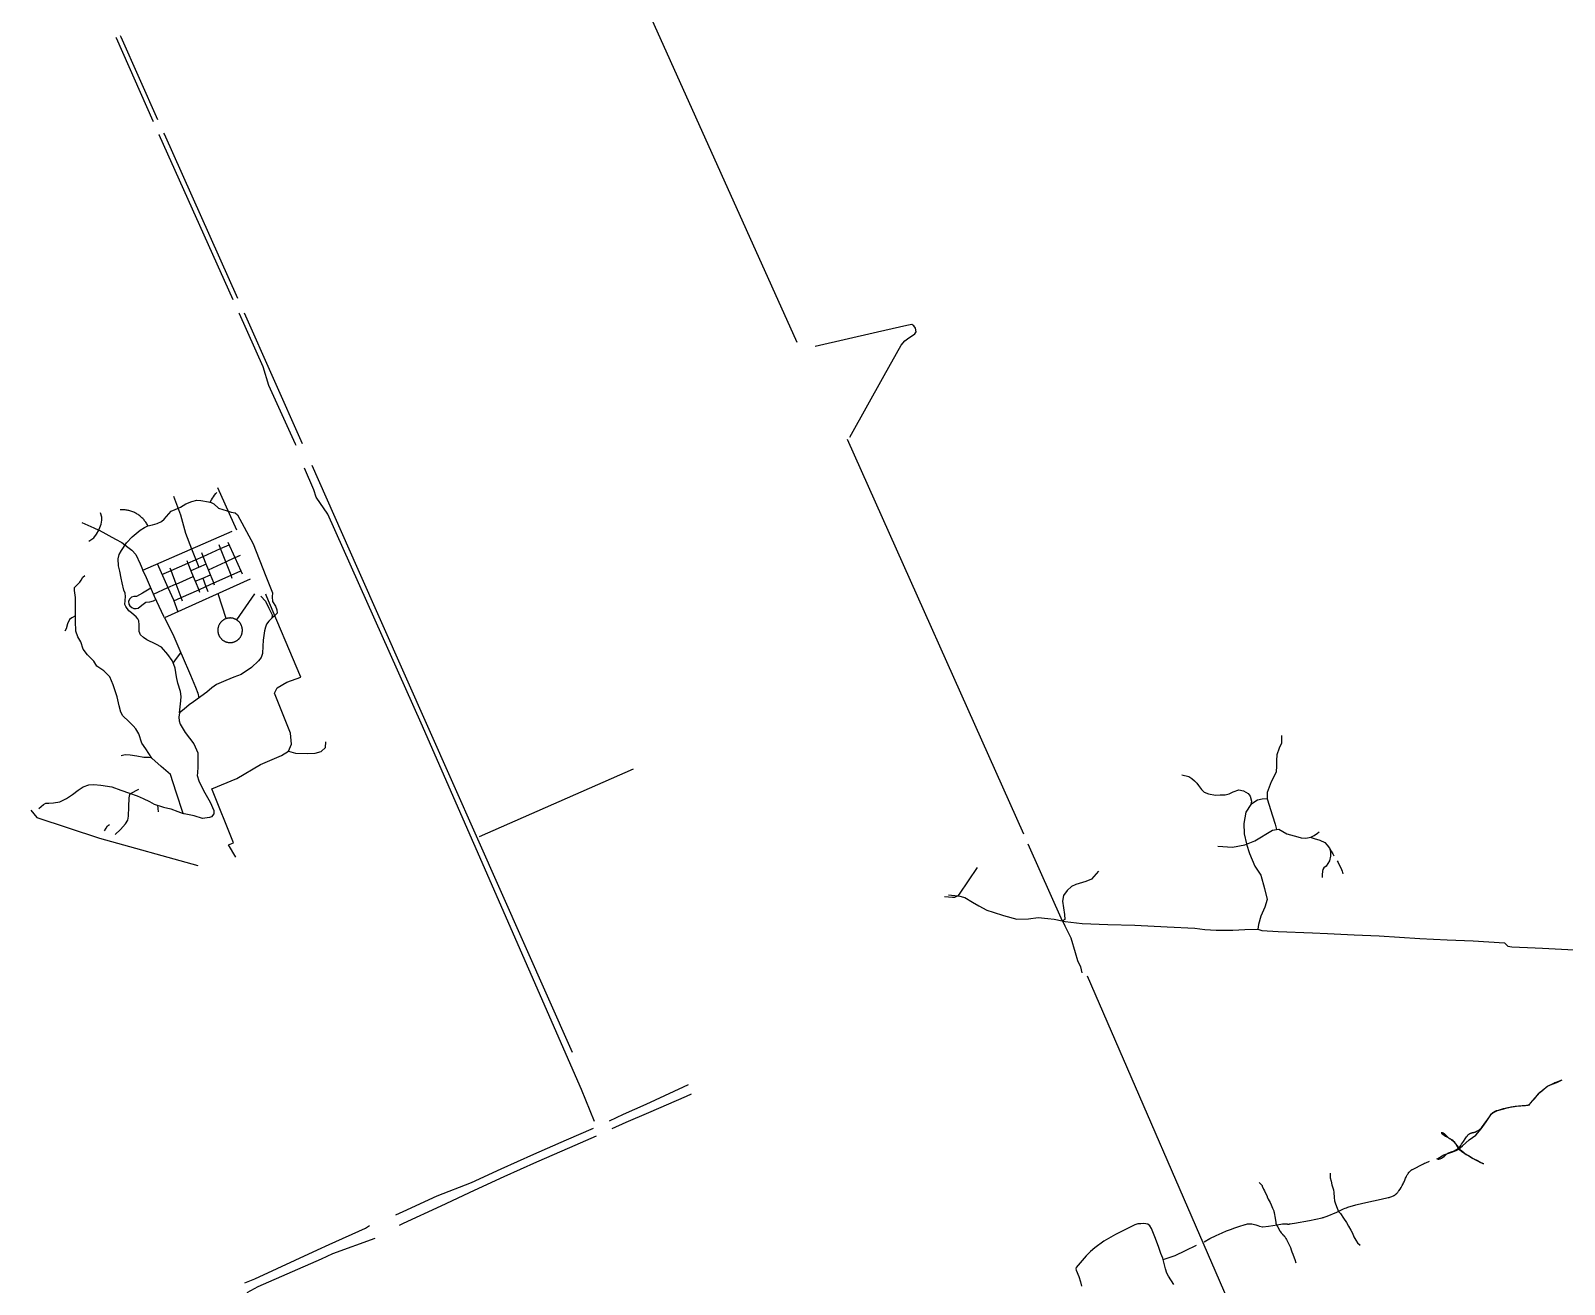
# Model space of a CAD drawing. Header units: inches. Extents: x 327545 to 344127, y 4677187 to 4689491.
# Drawn here: x 332979 to 335437, y 4683436 to 4685446 of the extents above; entities that cross this region are included whole.
import ezdxf

# ---------------------------------------------------------------- set-up
doc = ezdxf.new("R2010")
doc.units = ezdxf.units.IN
doc.header["$MEASUREMENT"] = 0
doc.layers.add('Trails', color=7, linetype='Continuous')

msp = doc.modelspace()

# ---------------------------------------------------------------- linework, layer by layer
at = {"layer": 'Trails'}
for p, q in [((333414.4214, 4684784.0494), (333321.4445, 4684993.2255)), ((334336.1319, 4684962.7949), (334236.4632, 4684939.8042)), ((334292.092, 4684794.3607), (334347.0076, 4684893.2363)), ((334287.6437, 4684791.5913), (334570.141, 4684158.4575)), ((333278.1332, 4684713.723), (333308.4468, 4684645.87)), ((333087.918, 4684645.7044), (333088.6562, 4684645.3638)), ((333283.1384, 4684615.8425), (333280.6483, 4684622.1792)), ((333295.0251, 4684626.3852), (333306.1555, 4684601.4433)), ((333230.7332, 4684592.5956), (333255.0833, 4684603.3973)), ((333236.4671, 4684615.3303), (333248.1851, 4684586.0167)), ((333255.0833, 4684603.3973), (333252.8651, 4684608.9485)), ((333255.0833, 4684603.3973), (333283.1384, 4684615.8425)), ((333259.9601, 4684591.1927), (333255.0833, 4684603.3973)), ((333283.1384, 4684615.8425), (333296.8145, 4684621.9092)), ((333291.4333, 4684594.7339), (333283.1384, 4684615.8425)), ((333291.4333, 4684594.7339), (333306.1555, 4684601.4433)), ((333306.1555, 4684601.4433), (333306.6058, 4684601.6485)), ((333306.1555, 4684601.4433), (333315.5584, 4684580.3724)), ((333306.6058, 4684601.6485), (333315.096, 4684605.5178)), ((333181.4917, 4684592.0192), (333198.7791, 4684553.3695)), ((333189.1606, 4684574.1541), (333203.6622, 4684580.587)), ((333203.6622, 4684580.587), (333202.1252, 4684584.6772)), ((333203.6622, 4684580.587), (333230.7332, 4684592.5956)), ((333211.7317, 4684559.1135), (333203.6622, 4684580.587)), ((333229.0041, 4684596.8611), (333230.7332, 4684592.5956)), ((333230.7332, 4684592.5956), (333235.6362, 4684580.5004)), ((333259.9601, 4684591.1927), (333235.6362, 4684580.5004)), ((333235.6362, 4684580.5004), (333239.3423, 4684571.3576)), ((333254.5415, 4684568.6987), (333266.8044, 4684574.0643)), ((333263.6116, 4684582.0546), (333259.9601, 4684591.1927)), ((333263.6116, 4684582.0546), (333291.4333, 4684594.7339)), ((333266.8044, 4684574.0643), (333263.6116, 4684582.0546)), ((333272.1002, 4684560.8111), (333266.8044, 4684574.0643)), ((333272.1002, 4684560.8111), (333299.8545, 4684573.3038)), ((333299.8545, 4684573.3038), (333291.4333, 4684594.7339)), ((333299.8545, 4684573.3038), (333315.5584, 4684580.3724)), ((333301.8944, 4684568.1128), (333299.8545, 4684573.3038)), ((333315.5584, 4684580.3724), (333317.8385, 4684575.263)), ((333175.5414, 4684543.0646), (333198.7791, 4684553.3695)), ((333198.7791, 4684553.3695), (333210.7441, 4684558.6755)), ((333210.7441, 4684558.6755), (333211.7317, 4684559.1135)), ((333211.7317, 4684559.1135), (333239.3423, 4684571.3576)), ((333219.92, 4684537.3237), (333211.7317, 4684559.1135)), ((333219.92, 4684537.3237), (333248.0126, 4684549.9687)), ((333239.3423, 4684571.3576), (333242.5475, 4684563.4507)), ((333242.5475, 4684563.4507), (333254.5415, 4684568.6987)), ((333242.5475, 4684563.4507), (333248.0126, 4684549.9687)), ((333248.0126, 4684549.9687), (333259.6663, 4684555.2143)), ((333248.0126, 4684549.9687), (333249.5964, 4684546.0616)), ((333254.5415, 4684568.6987), (333259.6663, 4684555.2143)), ((333259.6663, 4684555.2143), (333272.1002, 4684560.8111)), ((333259.6663, 4684555.2143), (333262.8344, 4684546.8783)), ((333273.6209, 4684557.0055), (333272.1002, 4684560.8111)), ((333208.0284, 4684531.9711), (333219.92, 4684537.3237)), ((333221.9766, 4684531.8508), (333219.92, 4684537.3237)), ((333292.2714, 4684503.6556), (333279.4531, 4684543.5981)), ((333337.588, 4684543.1286), (333308.5831, 4684501.7885)), ((333219.3275, 4684448.6146), (333219.5305, 4684448.8721)), ((333698.2148, 4684154.4275), (333945.2532, 4684262.8667)), ((333138.6984, 4684223.0475), (333152.1174, 4684230.3676)), ((333181.7701, 4684204.5326), (333182.8753, 4684193.9873)), ((334577.0752, 4684142.483), (334632.5974, 4684019.1139)), ((334450.2772, 4684060.8881), (334464.8862, 4684059.2194)), ((334632.5974, 4684019.1139), (334632.698, 4684018.8904)), ((334632.5974, 4684019.1139), (334632.9537, 4684019.0474)), ((334632.9537, 4684019.0474), (334632.698, 4684018.8904)), ((334632.698, 4684018.8904), (334636.6033, 4684010.9918)), ((334672.1604, 4683930.6376), (335021.4628, 4683127.5643))]:
    msp.add_line(p, q, dxfattribs=at)
for points in [[(333493.2864, 4686530.4211), (333506.3039, 4686505.0211), (333755.2711, 4685951.4464), (334207.0322, 4684946.9628)], [(333175.5114, 4685300.003), (333174.9056, 4685301.3961), (333116.0317, 4685434.0875), (333115.5329, 4685435.2184)], [(333182.5733, 4685303.4195), (333123.7046, 4685435.675), (333122.696, 4685437.9071)], [(333303.2701, 4685014.9541), (333184.5254, 4685279.2769), (333184.3436, 4685279.6949)], [(333310.92, 4685016.7447), (333192.9789, 4685280.3087), (333192.2419, 4685281.9455)], [(333404.2596, 4684781.3733), (333403.4382, 4684783.0875), (333360.5214, 4684877.5656), (333351.2101, 4684907.3681), (333313.5069, 4684992.1672), (333312.9223, 4684993.4687)], [(334391.4965, 4684975.1622), (334383.2944, 4684973.6739), (334336.1319, 4684962.7949)], [(334398.1111, 4684963.6859), (334397.3173, 4684969.4736), (334394.7376, 4684973.2109), (334391.4965, 4684975.1622)], [(334347.0076, 4684893.2363), (334374.2324, 4684942.2546), (334380.0471, 4684948.8589), (334384.4189, 4684952.2095), (334395.9944, 4684960.0809), (334398.1111, 4684963.6859)], [(333847.2956, 4683807.9112), (333501.7015, 4684587.3334), (333430.1349, 4684749.004), (333429.9652, 4684749.3824)], [(333882.4489, 4683697.4137), (333861.5743, 4683748.6378), (333604.9492, 4684335.9082), (333455.1418, 4684671.3476), (333436.5151, 4684698.5468), (333432.5463, 4684710.0297), (333417.6068, 4684745.0062)], [(333207.7567, 4684700.0096), (333218.8207, 4684670.0845), (333226.6306, 4684640.8099), (333236.4671, 4684615.3303)], [(333266.2403, 4684690.301), (333268.484, 4684694.0044), (333270.4353, 4684696.8817), (333271.8575, 4684699.1638), (333273.6103, 4684701.6442), (333275.6939, 4684704.0255), (333277.083, 4684705.7122)], [(333087.918, 4684645.7044), (333088.6739, 4684647.005), (333091.9375, 4684655.3239), (333092.5579, 4684661.5261), (333092.8411, 4684666.5181), (333090.7245, 4684673.3973)], [(333217.2316, 4684352.3793), (333219.5731, 4684371.7072), (333219.8303, 4684378.8091), (333219.0315, 4684386.5198), (333214.7709, 4684400.3219), (333212.203, 4684410.0427), (333210.1275, 4684424.0948), (333208.2257, 4684430.2041), (333205.2856, 4684436.2789), (333198.5387, 4684445.8436), (333188.6168, 4684457.988), (333179.2109, 4684462.6314), (333164.9166, 4684469.4733), (333159.3108, 4684473.1659), (333155.0015, 4684477.6333), (333152.6996, 4684483.0705), (333152.4977, 4684488.1532), (333152.8615, 4684493.8035), (333152.0249, 4684500.0568), (333150.2157, 4684503.5269), (333147.6328, 4684506.559), (333144.5986, 4684509.4172), (333140.3964, 4684512.995), (333136.0605, 4684516.1939), (333131.2649, 4684523.04), (333129.5772, 4684526.2697), (333130.6034, 4684539.1135), (333130.2396, 4684544.2728), (333128.2828, 4684549.0614), (333125.1464, 4684561.2393), (333123.8896, 4684568.3831), (333121.8722, 4684579.6279), (333119.6563, 4684588.4584), (333118.7964, 4684599.3394), (333120.6815, 4684606.2516), (333124.1856, 4684612.9414), (333132.1248, 4684625.2024), (333141.3852, 4684634.8267), (333154.1183, 4684645.41), (333161.3613, 4684649.7095), (333166.5601, 4684652.5355), (333173.9952, 4684654.1082), (333181.7343, 4684656.1257), (333188.6465, 4684659.5653), (333192.6153, 4684663.1371), (333203.6506, 4684676.1767), (333210.5298, 4684678.5051), (333218.679, 4684682.5267), (333227.3573, 4684687.9242), (333236.9882, 4684691.3109), (333244.8199, 4684693.3218), (333251.5932, 4684693.0043), (333263.7702, 4684690.6862), (333268.1533, 4684690.0026), (333272.1249, 4684687.7126), (333280.0624, 4684680.9392), (333293.715, 4684676.2826), (333299.8533, 4684674.4834), (333306.415, 4684673.2134), (333310.225, 4684670.25), (333335.1588, 4684623.3595), (333355.9133, 4684571.4756), (333366.4438, 4684544.9114), (333365.6087, 4684538.5628), (333366.5496, 4684531.0472), (333371.0179, 4684523.3356), (333373.27, 4684517.6592), (333374.0638, 4684512.3676), (333369.2484, 4684507.7109), (333365.1514, 4684504.1704), (333360.4113, 4684499.2971), (333356.7627, 4684494.5837), (333355.0138, 4684490.0367), (333353.585, 4684484.0042), (333351.3096, 4684468.87), (333350.9392, 4684459.6095), (333350.0925, 4684447.4387), (333348.2933, 4684441.3533), (333344.1547, 4684435.9067), (333332.63, 4684425.2666), (333316.3845, 4684414.2069), (333304.5841, 4684409.4974), (333291.4607, 4684404.629), (333276.4247, 4684398.0496), (333268.9182, 4684392.5111), (333260.8748, 4684385.8436), (333239.4964, 4684370.1273), (333232.8818, 4684365.5764), (333224.5197, 4684358.5953), (333217.2316, 4684352.3793)], [(333166.5601, 4684652.5355), (333165.8212, 4684653.9578), (333165.0336, 4684655.3537), (333164.1981, 4684656.7215), (333163.3158, 4684658.0596), (333162.3876, 4684659.3663), (333161.4149, 4684660.6401), (333160.3986, 4684661.8795), (333159.34, 4684663.0829), (333158.2404, 4684664.249), (333157.1011, 4684665.3763), (333155.9234, 4684666.4636), (333154.7089, 4684667.5094), (333153.4588, 4684668.5125), (333152.1748, 4684669.4718), (333150.8584, 4684670.3861), (333149.5111, 4684671.2542), (333148.1346, 4684672.0752), (333146.7304, 4684672.8481), (333145.3004, 4684673.5719), (333143.8461, 4684674.2457), (333142.3695, 4684674.8689), (333140.8721, 4684675.4405), (333139.3558, 4684675.96), (333137.8225, 4684676.4267), (333136.2739, 4684676.84), (333134.712, 4684677.1995), (333133.1385, 4684677.5047), (333131.5555, 4684677.7552), (333129.9647, 4684677.9509), (333128.3681, 4684678.0913), (333126.7675, 4684678.1764), (333125.165, 4684678.206), (333123.5625, 4684678.1802), (333121.9618, 4684678.0989)], [(333060.6708, 4684657.7241), (333080.1955, 4684649.267), (333087.918, 4684645.7044)], [(333072.0052, 4684627.8227), (333079.6781, 4684632.9159), (333084.176, 4684639.266), (333087.918, 4684645.7044)], [(333088.6562, 4684645.3638), (333114.537, 4684631.0639), (333125.0542, 4684625.6399), (333134.5131, 4684618.2315), (333140.9584, 4684613.2968), (333147.2303, 4684606.331), (333154.3893, 4684591.3684), (333158.7149, 4684581.5678)], [(333330.6266, 4684566.8543), (333193.1988, 4684504.7231), (333192.137, 4684506.7975), (333177.1681, 4684539.3248), (333164.1516, 4684569.2499), (333158.7149, 4684581.5678), (333301.7437, 4684643.6755)], [(333223.2907, 4684191.2094), (333211.9208, 4684225.3179), (333202.6597, 4684253.8576), (333187.9961, 4684266.392), (333173.1396, 4684280.0834), (333163.1067, 4684294.9318), (333157.1254, 4684303.8023), (333152.109, 4684318.8435), (333147.2854, 4684326.7498), (333143.2336, 4684331.9563), (333136.2878, 4684338.8985), (333126.4478, 4684347.7689), (333122.9748, 4684353.554), (333120.4666, 4684363.7743), (333117.3669, 4684378.4148), (333111.1928, 4684397.3127), (333105.4045, 4684410.0399), (333096.1433, 4684419.8746), (333084.5669, 4684427.3952), (333080.1292, 4684435.3015), (333069.7104, 4684445.3289), (333062.7644, 4684454.5851), (333058.9056, 4684466.5409), (333054.275, 4684474.6401), (333050.995, 4684483.5105), (333050.6091, 4684499.7088), (333050.4162, 4684516.8712), (333050.6091, 4684526.8987), (333050.8012, 4684537.6528), (333048.6789, 4684548.4517), (333049.0647, 4684553.6583), (333052.7307, 4684557.3221), (333057.5542, 4684561.9502), (333059.8694, 4684565.4213), (333062.3777, 4684570.0493), (333065.6577, 4684572.5562)], [(333171.3737, 4684552.6462), (333158.0406, 4684544.4241), (333148.5319, 4684539.3248), (333144.1764, 4684539.2912), (333140.0712, 4684538.0237), (333137.2554, 4684534.5836), (333135.7026, 4684530.9638), (333136.1059, 4684526.7067), (333137.8193, 4684523.9524), (333140.7297, 4684521.3065), (333144.1693, 4684519.7455), (333147.9529, 4684519.719), (333151.1352, 4684520.4589), (333156.9822, 4684525.2153), (333163.5008, 4684530.2171), (333169.7352, 4684530.3482), (333175.3443, 4684531.9887), (333179.4858, 4684534.2884)], [(333198.7791, 4684553.3695), (333207.52, 4684533.8274), (333214.5831, 4684514.361)], [(333307.3884, 4684120.9357), (333295.7468, 4684141.044), (333303.6843, 4684144.219), (333269.2884, 4684230.4734), (333308.9759, 4684247.4068), (333347.076, 4684269.6318), (333380.9428, 4684283.9193), (333392.0553, 4684291.3277), (333396.8178, 4684302.4402), (333395.2303, 4684319.9027), (333369.8302, 4684383.932), (333374.0636, 4684392.3987), (333389.4094, 4684401.9237), (333411.6345, 4684409.8612), (333355.5427, 4684542.1532), (333356.601, 4684542.6823)], [(333347.5134, 4684539.7152), (333355.3851, 4684531.8435), (333360.5188, 4684520.5493), (333365.6525, 4684509.5974), (333365.1514, 4684504.1704)], [(333050.5156, 4684508.0232), (333044.6045, 4684505.1249), (333040.7456, 4684502.0395), (333037.6585, 4684495.2903), (333035.3433, 4684487.384), (333033.6067, 4684483.7201)], [(333193.1988, 4684504.7231), (333206.4551, 4684478.824), (333219.3275, 4684448.6146)], [(333292.781, 4684503.8145), (333292.1251, 4684503.6072), (333291.4769, 4684503.3771), (333290.8371, 4684503.1245), (333290.2065, 4684502.8498), (333289.5858, 4684502.5532), (333288.9759, 4684502.2351), (333288.3775, 4684501.8959), (333287.7912, 4684501.5361), (333287.2179, 4684501.156), (333286.6582, 4684500.7561), (333286.1128, 4684500.3369), (333285.5824, 4684499.899), (333285.0676, 4684499.4428), (333284.569, 4684498.9689), (333284.0872, 4684498.4779), (333283.6229, 4684497.9704), (333283.1766, 4684497.4469), (333282.7489, 4684496.9083), (333282.3402, 4684496.355), (333281.951, 4684495.7878), (333281.5819, 4684495.2073), (333281.2333, 4684494.6143), (333280.9056, 4684494.0095), (333280.5992, 4684493.3937), (333280.3145, 4684492.7675), (333280.0518, 4684492.1317), (333279.8115, 4684491.4872), (333279.5938, 4684490.8347), (333279.399, 4684490.175), (333279.2274, 4684489.5089), (333279.0792, 4684488.8372), (333278.9544, 4684488.1607), (333278.8534, 4684487.4803), (333278.7761, 4684486.7968), (333278.7228, 4684486.111), (333278.6935, 4684485.4238), (333278.6881, 4684484.7359), (333278.7068, 4684484.0483), (333278.7494, 4684483.3618), (333278.816, 4684482.6771), (333278.9065, 4684481.9952), (333279.0207, 4684481.3169), (333279.1585, 4684480.643), (333279.3197, 4684479.9743), (333279.5042, 4684479.3116), (333279.7117, 4684478.6558), (333279.942, 4684478.0076), (333280.1948, 4684477.3679), (333280.4697, 4684476.7373), (333280.7665, 4684476.1168), (333281.0848, 4684475.507), (333281.4241, 4684474.9086), (333281.7842, 4684474.3225), (333282.1644, 4684473.7493), (333282.5645, 4684473.1897), (333282.9838, 4684472.6445), (333283.4219, 4684472.1142), (333283.8783, 4684471.5995), (333284.3523, 4684471.1011), (333284.8435, 4684470.6195), (333285.3512, 4684470.1553), (333285.8747, 4684469.7092), (333286.4135, 4684469.2816), (333286.9669, 4684468.873), (333287.5343, 4684468.4841), (333288.1148, 4684468.1152), (333288.7079, 4684467.7667), (333289.3128, 4684467.4392), (333289.9288, 4684467.133), (333290.5551, 4684466.8485), (333291.1909, 4684466.586), (333291.8355, 4684466.3459), (333292.4881, 4684466.1284), (333293.1478, 4684465.9338), (333293.814, 4684465.7624), (333294.4857, 4684465.6143), (333295.1622, 4684465.4898), (333295.8427, 4684465.389), (333296.5262, 4684465.312), (333297.212, 4684465.2588), (333297.8993, 4684465.2297), (333298.5871, 4684465.2246), (333299.2747, 4684465.2434), (333299.9613, 4684465.2863), (333300.6459, 4684465.3531), (333301.3278, 4684465.4438), (333302.006, 4684465.5582), (333302.6799, 4684465.6962), (333303.3486, 4684465.8577), (333304.0112, 4684466.0423), (333304.6669, 4684466.2501), (333305.315, 4684466.4805), (333305.9547, 4684466.7335), (333306.5852, 4684467.0086), (333307.2056, 4684467.3056), (333307.8153, 4684467.624), (333308.4136, 4684467.9636), (333308.9996, 4684468.3238), (333309.5727, 4684468.7042), (333310.1321, 4684469.1045), (333310.6772, 4684469.524), (333311.2074, 4684469.9623), (333311.722, 4684470.4188), (333312.2202, 4684470.893), (333312.7017, 4684471.3843), (333313.1657, 4684471.8921), (333313.6117, 4684472.4158), (333314.0391, 4684472.9547), (333314.4475, 4684473.5083), (333314.8362, 4684474.0757), (333315.205, 4684474.6564), (333315.5532, 4684475.2496), (333315.8806, 4684475.8546), (333316.1866, 4684476.4706), (333316.4709, 4684477.097), (333316.7332, 4684477.7329), (333316.9731, 4684478.3776), (333317.1904, 4684479.0302), (333317.3848, 4684479.6901), (333317.556, 4684480.3563), (333317.7038, 4684481.0281), (333317.8282, 4684481.7046), (333317.9288, 4684482.3851), (333318.0056, 4684483.0686), (333318.0585, 4684483.7545), (333318.0874, 4684484.4417), (333318.0924, 4684485.1296), (333318.0733, 4684485.8172), (333318.0302, 4684486.5037), (333317.9632, 4684487.1883), (333317.8723, 4684487.8701), (333317.7577, 4684488.5484), (333317.6195, 4684489.2222), (333317.4578, 4684489.8908), (333317.2729, 4684490.5534), (333317.065, 4684491.2091), (333316.8343, 4684491.8571), (333316.5812, 4684492.4967), (333316.3058, 4684493.1271), (333316.0087, 4684493.7474), (333315.69, 4684494.357), (333315.3503, 4684494.9552), (333314.9899, 4684495.5411), (333314.6093, 4684496.114), (333314.2089, 4684496.6734), (333313.7892, 4684497.2184), (333313.3508, 4684497.7484), (333312.8941, 4684498.2628), (333312.4198, 4684498.7609), (333311.9283, 4684499.2422), (333311.4204, 4684499.7061), (333310.8965, 4684500.1519), (333310.3574, 4684500.5792), (333309.8038, 4684500.9873), (333309.2362, 4684501.376), (333308.6554, 4684501.7445), (333308.0621, 4684502.0926), (333307.4579, 4684502.4193), (333306.8428, 4684502.7247), (333306.2173, 4684503.0084), (333305.5824, 4684503.2703), (333304.9387, 4684503.5098), (333304.287, 4684503.7267), (333303.6282, 4684503.9208), (333302.963, 4684504.0918), (333302.2923, 4684504.2396), (333301.6168, 4684504.3638), (333300.9374, 4684504.4645), (333300.2549, 4684504.5414), (333299.5701, 4684504.5944), (333298.8839, 4684504.6236), (333298.1972, 4684504.6288), (333297.5106, 4684504.6101), (333296.8251, 4684504.5675), (333296.1415, 4684504.501), (333295.4607, 4684504.4108), (333294.7834, 4684504.2968), (333294.1104, 4684504.1593), (333293.4427, 4684503.9985), (333292.781, 4684503.8145)], [(333207.1265, 4684431.9402), (333212.4216, 4684439.8558), (333219.3275, 4684448.6146)], [(333219.3275, 4684448.6146), (333221.424, 4684443.6945), (333235.0913, 4684413.1188), (333242.9012, 4684393.6025), (333246.8562, 4684384.2133), (333248.079, 4684376.4145)], [(333217.2316, 4684352.3793), (333216.0014, 4684345.3622), (333216.494, 4684339.7826), (333218.1699, 4684334.4028), (333226.5151, 4684320.9641), (333240.2373, 4684303.0817), (333246.8061, 4684288.214), (333246.8061, 4684266.0955), (333246.2596, 4684256.4056), (333245.3667, 4684251.9077), (333248.0787, 4684243.3418), (333253.1388, 4684233.1553), (333257.9013, 4684224.5233), (333266.6988, 4684209.1112), (333272.1882, 4684195.8365), (333272.1882, 4684190.6321), (333268.4847, 4684185.9271), (333265.1443, 4684184.7034), (333253.9099, 4684183.1893), (333241.0425, 4684187.6207), (333224.6425, 4684190.7061), (333223.2907, 4684191.2094)], [(333392.0553, 4684291.3277), (333403.1678, 4684288.1527), (333421.6887, 4684287.0943), (333434.9179, 4684287.6235), (333444.4429, 4684290.7985), (333451.3221, 4684297.1485), (333451.8512, 4684306.1444)], [(334983.8101, 4684315.9871), (334983.8101, 4684304.0764), (334980.0326, 4684295.8607), (334976.6307, 4684285.2816), (334976.1497, 4684276.0013), (334976.1497, 4684267.4936), (334975.2986, 4684257.2845), (334967.6382, 4684241.9708), (334960.829, 4684224.9555), (334960.829, 4684214.7464)], [(333123.9584, 4684284.173), (333129.9397, 4684285.7157), (333138.0432, 4684285.33), (333148.8479, 4684283.7873), (333160.2314, 4684281.6661), (333168.7209, 4684281.2804), (333172.4378, 4684281.1221)], [(332991.8142, 4684199.0425), (332999.3284, 4684205.6042), (333002.9528, 4684207.4829), (333007.7763, 4684207.8685), (333015.0976, 4684208.5146), (333025.334, 4684209.7969), (333036.1387, 4684215.1963), (333045.9787, 4684221.5599), (333054.8541, 4684228.502), (333063.0402, 4684234.1263), (333072.0259, 4684237.1797), (333079.9364, 4684237.5653), (333091.32, 4684236.6012), (333108.8776, 4684233.9014), (333123.1553, 4684228.6948), (333136.8542, 4684223.6811), (333149.2024, 4684219.4387), (333159.0424, 4684215.0035), (333169.0854, 4684210.2609), (333176.5467, 4684206.1333), (333191.6495, 4684201.505), (333203.419, 4684198.4196), (333214.8025, 4684194.37), (333223.2907, 4684191.2094)], [(334824.3564, 4684253.1901), (334835.1427, 4684250.2729), (334840.0917, 4684247.4826), (334844.5331, 4684243.4239), (334848.467, 4684239.9994), (334851.0049, 4684235.9407), (334855.5731, 4684229.8527), (334860.1415, 4684225.2867), (334867.1209, 4684222.6232), (334878.4147, 4684220.5938), (334885.6478, 4684220.8475), (334893.7693, 4684220.8475), (334899.9872, 4684222.8768), (334906.3321, 4684226.0477), (334915.4688, 4684228.838), (334923.2095, 4684227.6965), (334930.3158, 4684223.0037), (334933.742, 4684218.6913), (334935.7724, 4684210.9544), (334934.6743, 4684205.5604)], [(333114.28, 4684157.5383), (333122.5765, 4684165.4446), (333130.873, 4684174.315), (333134.3459, 4684180.293), (333135.5035, 4684187.0422), (333135.8895, 4684201.8906), (333136.8062, 4684216.3463), (333137.4941, 4684221.3734), (333138.6984, 4684223.0475)], [(334934.6743, 4684205.5604), (334926.7365, 4684193.47), (334923.3346, 4684174.9566), (334924.0906, 4684158.3323), (334927.6341, 4684142.4315), (334927.8174, 4684141.8818)], [(334960.829, 4684214.7464), (334953.1687, 4684213.8956), (334945.2578, 4684212.3613), (334934.6743, 4684205.5604)], [(334960.829, 4684214.7464), (334969.3405, 4684187.522), (334973.5962, 4684173.9097), (334975.8279, 4684165.6321)], [(332978.6787, 4684196.5185), (332988.3003, 4684184.965), (333088.8422, 4684151.6274), (333246.5342, 4684107.7065)], [(333096.7797, 4684163.3749), (333099.5314, 4684167.6083), (333102.0714, 4684171.6299), (333105.0347, 4684173.3233)], [(334927.8174, 4684141.8818), (334941.2525, 4684147.5361), (334969.3405, 4684164.5513), (334975.8279, 4684165.6321)], [(334975.8279, 4684165.6321), (334979.5543, 4684166.2529), (334992.3216, 4684158.596), (335010.1957, 4684153.4915), (335015.3498, 4684152.0426), (335023.1929, 4684151.5251), (335030.7569, 4684152.9704), (335036.4298, 4684155.9723), (335041.6578, 4684159.7524), (335044.1051, 4684161.6424)], [(334881.672, 4684139.0285), (334905.5042, 4684137.327), (334925.0806, 4684140.73), (334927.8174, 4684141.8818)], [(334927.8174, 4684141.8818), (334932.741, 4684127.1178), (334941.2525, 4684106.6995), (334950.6152, 4684092.2365), (334956.5733, 4684070.9675), (334960.829, 4684053.1014), (334957.4244, 4684041.1908), (334950.6152, 4684026.7278), (334947.2106, 4684013.1156), (334945.8503, 4684005.429)], [(335030.0176, 4684153.0053), (335036.4939, 4684151.0314), (335045.2938, 4684148.1317), (335053.4168, 4684144.4586), (335057.0915, 4684140.3023), (335060.8628, 4684135.3726)], [(335060.8628, 4684135.3726), (335062.5068, 4684129.3798), (335062.4101, 4684122.9036), (335060.8628, 4684115.3642), (335055.8343, 4684106.9548), (335051.6761, 4684103.7651), (335050.1289, 4684101.5419), (335049.452, 4684098.6421), (335048.9685, 4684092.5526), (335049.0192, 4684088.4659)], [(335060.8628, 4684135.3726), (335063.7639, 4684130.5397), (335066.1815, 4684126.5766), (335067.6605, 4684123.3457)], [(335072.99, 4684115.099), (335074.5945, 4684112.3677), (335077.0121, 4684107.6314), (335079.2362, 4684103.8617), (335081.4604, 4684098.9321), (335082.558, 4684094.2249)], [(334495.8173, 4684104.7117), (334467.1416, 4684061.9531), (334464.8862, 4684059.2194)], [(334690.723, 4684098.7909), (334679.1993, 4684085.6833), (334670.0598, 4684082.1085), (334654.165, 4684077.3421), (334647.4097, 4684074.1644), (334640.257, 4684067.8092), (334634.2965, 4684059.468), (334633.1044, 4684050.3324), (334636.2834, 4684029.2808), (334636.6807, 4684021.3367), (334632.9537, 4684019.0474)], [(334464.8862, 4684059.2194), (334462.7516, 4684058.1254), (334459.7626, 4684056.725), (334456.6802, 4684056.725), (334443.9554, 4684057.2646)], [(334464.8862, 4684059.2194), (334466.3103, 4684059.0568), (334476.5241, 4684056.5045), (334488.4402, 4684048.8476), (334498.654, 4684042.8923), (334511.4213, 4684036.0862), (334521.6351, 4684032.6831), (334538.0254, 4684027.6921), (334559.9241, 4684021.8712), (334578.1804, 4684022.4004), (334593.9829, 4684024.1755), (334609.4674, 4684023.0354), (334619.5084, 4684021.5537), (334632.5974, 4684019.1139)], [(334632.9537, 4684019.0474), (334637.3916, 4684018.2202), (334664.6284, 4684014.8171), (334705.5817, 4684013.2475), (334748.8924, 4684012.2648), (334800.8319, 4684009.6359), (334845.0725, 4684007.1603), (334860.942, 4684005.1775), (334879.1354, 4684004.0796), (334906.2024, 4684003.8812), (334925.3318, 4684004.9924), (334945.8503, 4684005.429)], [(334636.6033, 4684010.9918), (334646.2176, 4683991.5467), (334653.3703, 4683968.1118), (334656.9466, 4683955.4014), (334661.715, 4683945.0742), (334664.0992, 4683935.5413)], [(334945.8503, 4684005.429), (334952.3987, 4684003.8018), (334978.6322, 4684001.7381), (335033.4408, 4683999.9124), (335057.8486, 4683998.8409), (335100.4334, 4683996.6977), (335140.4218, 4683995.2496), (335205.9627, 4683990.7049), (335249.3809, 4683988.8396), (335291.0131, 4683986.7758), (335341.2404, 4683983.9202)], [(335341.2404, 4683983.9202), (335346.9733, 4683978.5751), (335353.482, 4683977.6226), (335390.7884, 4683975.8763), (335402.5359, 4683975.0826), (335452.9128, 4683972.5998)], [(335234.1069, 4683637.1736), (335234.6124, 4683637.1432), (335235.1186, 4683637.1297), (335235.6251, 4683637.1332), (335236.1311, 4683637.1536), (335236.6361, 4683637.191), (335236.8441, 4683637.2132), (335237.0512, 4683637.242), (335237.2573, 4683637.2774), (335237.4622, 4683637.3194), (335237.6656, 4683637.3678), (335237.8674, 4683637.4226), (335238.0674, 4683637.4839), (335238.2653, 4683637.5514), (335240.3794, 4683638.3535), (335240.6235, 4683638.4559), (335240.8639, 4683638.5664), (335241.1005, 4683638.6849), (335241.6612, 4683638.9889), (335242.2122, 4683639.31), (335242.7531, 4683639.648), (335243.2847, 4683640.0036), (335243.8051, 4683640.3753), (335244.3138, 4683640.763), (335244.5659, 4683640.9679), (335244.8112, 4683641.1808), (335245.0496, 4683641.4014), (335245.2808, 4683641.6296), (335245.5046, 4683641.865), (335245.7207, 4683642.1075), (335245.9289, 4683642.3568), (335246.2011, 4683642.6822), (335246.4839, 4683642.9984), (335246.7772, 4683643.3049), (335247.0805, 4683643.6015), (335247.3936, 4683643.8877), (335247.716, 4683644.1634), (335248.4066, 4683644.7145), (335249.1156, 4683645.2416), (335249.8424, 4683645.744), (335250.2901, 4683646.032), (335250.7468, 4683646.3056), (335251.2121, 4683646.5644), (335251.6854, 4683646.8082), (335252.1787, 4683647.0425), (335252.6794, 4683647.2607), (335253.1868, 4683647.4626), (335253.7005, 4683647.648), (335254.2199, 4683647.8167), (335254.7445, 4683647.9685), (335255.4724, 4683648.1796), (335256.1928, 4683648.415), (335256.9048, 4683648.6744), (335257.6078, 4683648.9575), (335258.3009, 4683649.2641), (335260.6451, 4683650.3915), (335263.2154, 4683651.7199), (335264.3826, 4683652.3657), (335265.5303, 4683653.0454), (335266.6576, 4683653.7587), (335266.9178, 4683653.9346), (335267.1725, 4683654.1186), (335267.4212, 4683654.3105), (335267.6638, 4683654.5101), (335267.9001, 4683654.7171), (335268.1298, 4683654.9315), (335268.4677, 4683655.2665), (335268.7958, 4683655.6112), (335269.1137, 4683655.9653), (335269.4212, 4683656.3284), (335269.7181, 4683656.7004), (335271.2271, 4683658.7189), (335272.6661, 4683660.7878), (335275.6165, 4683665.2119), (335278.3366, 4683669.2888), (335280.4969, 4683672.4892), (335281.9279, 4683674.5784), (335282.0862, 4683674.8002), (335282.2512, 4683675.017), (335282.4227, 4683675.2287), (335282.6006, 4683675.4351), (335282.7847, 4683675.636), (335282.9748, 4683675.8312), (335283.1707, 4683676.0205), (335283.4498, 4683676.2743), (335283.7364, 4683676.5196), (335284.0302, 4683676.7563), (335284.3309, 4683676.984), (335284.6383, 4683677.2027), (335284.9521, 4683677.4121), (335285.2156, 4683677.5767), (335285.484, 4683677.7333), (335285.7569, 4683677.8817), (335286.0342, 4683678.0219), (335286.3156, 4683678.1536), (335287.1115, 4683678.4973), (335287.9174, 4683678.8169), (335288.7325, 4683679.1123), (335289.1587, 4683679.2522), (335289.589, 4683679.379), (335290.023, 4683679.4923), (335290.4603, 4683679.5922), (335290.9005, 4683679.6786), (335291.3432, 4683679.7513), (335291.7878, 4683679.8103), (335292.0991, 4683679.8521), (335292.4088, 4683679.9044), (335292.7166, 4683679.9672), (335293.022, 4683680.0403), (335293.3248, 4683680.1237), (335293.6247, 4683680.2173), (335293.9211, 4683680.321), (335294.2139, 4683680.4347), (335294.7829, 4683680.6786), (335295.3428, 4683680.9426), (335295.893, 4683681.2262), (335297.5229, 4683682.1314), (335299.1283, 4683683.0795), (335300.6554, 4683684.0369), (335302.1564, 4683685.0346), (335303.6304, 4683686.0718), (335303.7537, 4683686.1644), (335303.8737, 4683686.2611), (335303.9903, 4683686.362), (335304.1033, 4683686.4669), (335304.2125, 4683686.5757), (335304.3179, 4683686.6882), (335304.4193, 4683686.8043), (335304.5167, 4683686.9238), (335304.6098, 4683687.0467), (335305.8291, 4683688.7287), (335308.9572, 4683693.0919), (335311.6123, 4683696.807), (335314.6276, 4683701.0262), (335318.4827, 4683706.4537), (335320.6761, 4683709.5274), (335320.7767, 4683709.6623), (335320.8815, 4683709.794), (335320.9903, 4683709.9223), (335321.1032, 4683710.0472), (335321.2199, 4683710.1685), (335321.3403, 4683710.286), (335321.4644, 4683710.3997), (335321.592, 4683710.5094), (335322.1945, 4683710.9975), (335322.8101, 4683711.469), (335323.4382, 4683711.9236), (335324.0784, 4683712.361), (335324.8653, 4683712.8675), (335325.6659, 4683713.352), (335326.4796, 4683713.8141), (335326.7475, 4683713.956), (335327.0196, 4683714.0896), (335327.2957, 4683714.2147), (335327.5755, 4683714.3312), (335327.8588, 4683714.4391), (335328.7734, 4683714.759), (335329.6954, 4683715.057), (335333.3401, 4683716.1393), (335339.9173, 4683717.9345), (335344.8701, 4683719.1619), (335348.5266, 4683719.9648), (335352.2031, 4683720.6698), (335355.4285, 4683721.1932), (335358.6683, 4683721.6178), (335363.8818, 4683722.1839), (335369.8202, 4683722.7512), (335372.8379, 4683722.9937), (335377.0028, 4683723.318), (335378.1308, 4683723.4313), (335379.2546, 4683723.5806), (335380.3731, 4683723.7655), (335380.449, 4683723.7806), (335380.5243, 4683723.7985), (335380.5989, 4683723.8189), (335380.6728, 4683723.842), (335380.7459, 4683723.8676), (335380.818, 4683723.8958), (335380.889, 4683723.9265), (335380.959, 4683723.9597), (335381.0277, 4683723.9953), (335381.0951, 4683724.0333), (335381.1612, 4683724.0737), (335381.2387, 4683724.1247), (335381.3145, 4683724.1784), (335381.3885, 4683724.2346), (335381.4605, 4683724.2932), (335381.5305, 4683724.3542), (335381.5984, 4683724.4176), (335381.6641, 4683724.4832), (335381.7276, 4683724.5509), (335381.7888, 4683724.6208), (335381.8477, 4683724.6926), (335381.904, 4683724.7664), (335381.9579, 4683724.8421), (335382.0092, 4683724.9195), (335382.0578, 4683724.9986), (335382.1038, 4683725.0793), (335382.3121, 4683725.4449), (335382.5325, 4683725.8033), (335382.7648, 4683726.1542), (335383.0088, 4683726.4971), (335383.264, 4683726.8316), (335383.5303, 4683727.1574), (335383.8074, 4683727.4741), (335386.3213, 4683730.1739), (335388.9108, 4683732.9526), (335390.0389, 4683734.241), (335391.1221, 4683735.5675), (335392.159, 4683736.9303), (335393.1485, 4683738.328), (335394.0895, 4683739.7589), (335394.3814, 4683740.2029), (335394.6885, 4683740.6365), (335395.0102, 4683741.0594), (335395.3463, 4683741.471), (335395.6964, 4683741.8708), (335396.06, 4683742.2583), (335396.4367, 4683742.6331), (335396.826, 4683742.9947), (335397.2275, 4683743.3428), (335398.1776, 4683744.1216), (335399.1435, 4683744.8807), (335402.709, 4683747.6878), (335407.7318, 4683751.8783), (335408.983, 4683752.922), (335410.2696, 4683753.9219), (335410.3333, 4683753.9681), (335410.3984, 4683754.0123), (335410.4648, 4683754.0544), (335410.5326, 4683754.0943), (335410.6016, 4683754.1322), (335410.6717, 4683754.1678), (335418.3973, 4683757.8891), (335420.3158, 4683758.7718), (335422.2559, 4683759.6063), (335424.2161, 4683760.3921), (335428.3749, 4683761.9357), (335432.5735, 4683763.3676)], [(335268.3293, 4683653.3115), (335273.8925, 4683658.335), (335285.0106, 4683667.6844), (335295.7757, 4683675.4461), (335303.8937, 4683685.3246), (335311.8352, 4683696.6144), (335317.306, 4683704.5526), (335320.3061, 4683708.7863), (335322.9533, 4683711.4323), (335330.3654, 4683714.7839), (335340.4246, 4683717.7828), (335347.3073, 4683719.5468), (335360.5431, 4683721.6636), (335375.3673, 4683722.8985), (335378.1909, 4683723.2513), (335381.191, 4683724.6625), (335383.3594, 4683726.6026), (335390.7208, 4683735.4231), (335398.075, 4683743.6675), (335405.3106, 4683749.4888), (335410.6049, 4683753.8989), (335417.8405, 4683757.2506), (335425.2526, 4683760.073), (335434.0191, 4683763.9884)], [(333906.5145, 4683698.4388), (333929.1629, 4683709.2338), (333965.6755, 4683725.2146), (334025.1539, 4683752.7314), (334033.5148, 4683756.6472)], [(333910.8537, 4683685.9504), (333933.2904, 4683696.2163), (333969.803, 4683711.9855), (334029.9164, 4683737.703), (334038.2773, 4683741.6188)], [(333563.9313, 4683547.8376), (333576.1022, 4683553.0235), (333630.6065, 4683577.8944), (333685.3224, 4683599.4844), (333732.8417, 4683621.3919), (333785.2293, 4683645.0987), (333837.7227, 4683667.9587), (333880.9028, 4683686.5854)], [(333570.0362, 4683531.1172), (333576.3985, 4683534.5407), (333636.512, 4683561.8458), (333690.4024, 4683586.996), (333737.9217, 4683608.9036), (333790.3093, 4683632.6103), (333842.8027, 4683655.4703), (333885.9828, 4683674.097)], [(335239.7774, 4683679.868), (335240.3106, 4683679.7711), (335240.8404, 4683679.6568), (335241.3662, 4683679.5253), (335241.8874, 4683679.3767), (335242.4035, 4683679.2112), (335242.9139, 4683679.0288), (335243.418, 4683678.8299), (335243.5884, 4683678.7562), (335243.7562, 4683678.6769), (335243.9214, 4683678.5922), (335244.0837, 4683678.5021), (335244.2429, 4683678.4067), (335244.399, 4683678.3062), (335244.5517, 4683678.2006), (335244.7008, 4683678.0901), (335244.8462, 4683677.9747), (335244.9878, 4683677.8547), (335245.1254, 4683677.7301), (335245.2588, 4683677.601), (335248.2831, 4683674.5784), (335251.5925, 4683671.2708), (335251.8744, 4683670.9891), (335251.988, 4683670.8795), (335252.1052, 4683670.7739), (335252.2261, 4683670.6725), (335252.3505, 4683670.5753), (335252.4781, 4683670.4825), (335252.6089, 4683670.3942), (335252.7427, 4683670.3105), (335252.8793, 4683670.2316), (335254.1395, 4683669.5098), (335255.3799, 4683668.7545), (335256.5998, 4683667.9664), (335259.8941, 4683665.7189), (335259.9959, 4683665.6454), (335260.0956, 4683665.5688), (335260.1929, 4683665.4893), (335260.2878, 4683665.4069), (335260.3801, 4683665.3217), (335260.4983, 4683665.2056), (335260.6127, 4683665.0858), (335260.723, 4683664.9623), (335260.8292, 4683664.8352), (335260.9313, 4683664.7047), (335261.029, 4683664.571), (335261.1222, 4683664.4341), (335261.211, 4683664.2943), (335261.2951, 4683664.1516), (335261.6935, 4683663.4773), (335262.1153, 4683662.8173), (335262.5597, 4683662.1724), (335263.0264, 4683661.5434), (335265.1456, 4683658.8487), (335267.1847, 4683656.2538), (335267.6198, 4683655.6694), (335268.0373, 4683655.0722), (335268.4369, 4683654.4629), (335268.8181, 4683653.8419), (335268.9672, 4683653.6003), (335269.1244, 4683653.3638), (335269.2896, 4683653.1329), (335269.4625, 4683652.9077), (335269.643, 4683652.6885), (335269.8309, 4683652.4756), (335269.9627, 4683652.3362), (335270.0992, 4683652.2015), (335270.2403, 4683652.0716), (335270.3858, 4683651.9466), (335270.5356, 4683651.8267), (335270.6894, 4683651.7121), (335270.8471, 4683651.6029), (335271.0085, 4683651.4993), (335271.6819, 4683651.0675), (335272.3406, 4683650.6136), (335272.9839, 4683650.1383), (335273.6112, 4683649.6419), (335274.4436, 4683648.9404), (335275.2554, 4683648.2152), (335276.046, 4683647.467), (335276.8147, 4683646.6963), (335276.9871, 4683646.5241), (335277.1651, 4683646.3574), (335277.3482, 4683646.1967), (335277.5365, 4683646.0419), (335277.7297, 4683645.8932), (335277.9276, 4683645.7509), (335278.13, 4683645.6151), (335278.3366, 4683645.4858), (335279.8882, 4683644.5677), (335284.1961, 4683642.0853), (335289.2351, 4683639.2049), (335292.1348, 4683637.5514), (335292.8453, 4683637.1548), (335300.0734, 4683633.2064), (335300.8978, 4683632.7721), (335301.7343, 4683632.3616), (335302.5821, 4683631.975), (335305.1911, 4683630.8629), (335307.8231, 4683629.806)], [(335240.3616, 4683678.4449), (335246.8914, 4683673.8585), (335248.8326, 4683672.6237), (335253.5975, 4683669.9776), (335257.48, 4683667.6844), (335260.4801, 4683664.6855), (335263.3038, 4683661.1575), (335265.598, 4683657.453), (335267.5392, 4683654.1013), (335268.3293, 4683653.3115)], [(335232.9912, 4683637.4154), (335234.4289, 4683637.9664), (335244.1352, 4683643.7877), (335258.6064, 4683648.5506), (335265.3125, 4683651.1967), (335268.1362, 4683653.1371), (335268.3293, 4683653.3115)], [(335268.3293, 4683653.3115), (335269.1275, 4683652.5137), (335272.3041, 4683649.8677), (335277.9514, 4683646.1632), (335283.7752, 4683642.6352), (335291.1873, 4683638.2251), (335298.0699, 4683634.5207), (335303.5407, 4683631.3454), (335307.5997, 4683629.405)], [(334859.7296, 4683504.2743), (334869.3363, 4683509.4891), (334879.1057, 4683514.3922), (334889.0278, 4683518.9787), (334895.5817, 4683521.7731), (334902.2107, 4683524.3844), (334908.9096, 4683526.8108), (334915.6733, 4683529.0502), (334925.8066, 4683532.2325), (334926.0987, 4683532.3194), (334926.393, 4683532.3984), (334927.8593, 4683532.7444), (334929.3363, 4683533.0417), (334930.8224, 4683533.2897), (334931.1985, 4683533.3398), (334931.5761, 4683533.3774), (334931.9548, 4683533.4025), (334932.334, 4683533.4151), (334932.7135, 4683533.4152), (334933.0928, 4683533.4027), (334933.7505, 4683533.3601), (334934.4066, 4683533.2971), (334935.0604, 4683533.2139), (334935.7113, 4683533.1105), (334936.3587, 4683532.987), (334938.5217, 4683532.5109), (334940.6717, 4683531.9797), (334942.8076, 4683531.3939), (334945.9005, 4683530.483), (334948.5025, 4683529.7199), (334953.4095, 4683528.4064), (334953.4499, 4683528.397), (334953.4906, 4683528.3891), (334953.5316, 4683528.3825), (334953.5727, 4683528.3773), (334953.614, 4683528.3735), (334953.6554, 4683528.3712), (334953.6969, 4683528.3702), (334953.7384, 4683528.3707), (334953.7798, 4683528.3726), (334953.8211, 4683528.3759), (334953.8623, 4683528.3806), (334954.1642, 4683528.4228), (334962.9071, 4683529.7199), (334977.1683, 4683531.8501), (334985.3516, 4683533.0679), (334986.0819, 4683533.1627), (334986.8151, 4683533.2321), (334987.5502, 4683533.2759), (334988.2865, 4683533.2941), (334989.0229, 4683533.2867), (334989.7586, 4683533.2537), (334990.4927, 4683533.1951), (334991.2243, 4683533.111), (334992.0362, 4683533.0163), (334992.8506, 4683532.947), (334993.6668, 4683532.9032), (334994.4839, 4683532.885), (334995.3013, 4683532.8924), (334996.118, 4683532.9254), (334996.9332, 4683532.9839), (334997.7463, 4683533.0679), (335001.1752, 4683533.5307), (335004.588, 4683534.0996), (335028.9005, 4683538.7597), (335048.992, 4683542.9271), (335050.1184, 4683543.1834), (335051.238, 4683543.4684), (335052.3499, 4683543.7819), (335053.9206, 4683544.2754), (335055.4737, 4683544.8216), (335057.0075, 4683545.4198), (335072.7844, 4683552.1521), (335076.9914, 4683554.0709), (335081.1592, 4683556.0736), (335083.4852, 4683557.1684), (335085.8491, 4683558.1787), (335087.9354, 4683558.991), (335090.0446, 4683559.7421), (335092.1748, 4683560.4313), (335097.7019, 4683562.0542), (335103.2687, 4683563.5356), (335114.2742, 4683566.2345), (335131.408, 4683570.2318), (335143.4986, 4683572.8157), (335154.8574, 4683575.254), (335156.3326, 4683575.6218), (335157.7938, 4683576.0417), (335159.2392, 4683576.5132), (335160.7019, 4683577.0478), (335162.1451, 4683577.6327), (335163.5672, 4683578.2673), (335164.0519, 4683578.5039), (335164.5283, 4683578.757), (335164.9957, 4683579.0262), (335165.4536, 4683579.3113), (335165.9014, 4683579.6118), (335166.3388, 4683579.9276), (335166.765, 4683580.2581), (335167.1797, 4683580.603), (335167.5824, 4683580.9619), (335168.4408, 4683581.7821), (335169.2702, 4683582.6316), (335170.0694, 4683583.5095), (335170.8376, 4683584.4147), (335171.5737, 4683585.3462), (335172.277, 4683586.3027), (335174.084, 4683588.9514), (335175.7952, 4683591.6629), (335177.436, 4683594.4792), (335178.9768, 4683597.3514), (335179.7112, 4683598.8311), (335180.4035, 4683600.3309), (335181.0532, 4683601.8496), (335181.6598, 4683603.3861), (335182.2648, 4683604.9185), (335182.913, 4683606.4332), (335183.6038, 4683607.929), (335184.3367, 4683609.4046), (335184.9905, 4683610.6264), (335185.6838, 4683611.8263), (335186.4157, 4683613.003), (335187.1856, 4683614.1553), (335187.9925, 4683615.2819), (335188.3272, 4683615.7186), (335188.6757, 4683616.1443), (335189.0377, 4683616.5586), (335189.4128, 4683616.9611), (335189.8007, 4683617.3513), (335190.2008, 4683617.7288), (335190.613, 4683618.0934), (335191.0366, 4683618.4444), (335191.544, 4683618.839), (335192.063, 4683619.2182), (335192.5932, 4683619.5816), (335193.1341, 4683619.9289), (335193.6851, 4683620.2598), (335194.2459, 4683620.574), (335211.471, 4683629.4932), (335213.2768, 4683630.366), (335215.0992, 4683631.2038), (335221.1858, 4683633.8457)], [(335061.7297, 4683614.4267), (335061.7297, 4683606.7261), (335063.4047, 4683601.704), (335064.7446, 4683595.6774), (335067.0895, 4683587.642), (335067.7595, 4683583.2894), (335068.4295, 4683575.5888), (335068.7645, 4683570.2318), (335070.4395, 4683565.2097), (335073.1194, 4683558.1787), (335075.4643, 4683553.1565), (335078.4793, 4683549.8084), (335083.1692, 4683542.4426), (335088.194, 4683535.4116), (335091.544, 4683529.7199), (335094.8939, 4683523.0237), (335097.5738, 4683518.0015), (335099.9187, 4683512.3097), (335102.9336, 4683506.9528), (335105.6136, 4683502.935), (335110.3035, 4683499.2522)], [(334948.1674, 4683599.3603), (334948.9392, 4683598.6856), (334949.6912, 4683597.989), (334950.423, 4683597.2711), (334951.1339, 4683596.5326), (334951.8232, 4683595.7739), (334952.0051, 4683595.561), (334952.18, 4683595.3423), (334952.3476, 4683595.118), (334952.5079, 4683594.8883), (334952.6605, 4683594.6535), (334952.8055, 4683594.4139), (334952.9425, 4683594.1697), (334953.0715, 4683593.9212), (334953.1924, 4683593.6685), (334955.3197, 4683588.9765), (334956.5422, 4683586.3027), (334960.7649, 4683577.2527), (334961.2321, 4683576.2584), (334962.7867, 4683573.0182), (334965.587, 4683567.2185), (334967.1494, 4683563.897), (334969.607, 4683558.5135), (334970.5816, 4683556.2476), (334971.4755, 4683553.9487), (334971.5782, 4683553.656), (334971.6717, 4683553.3602), (334971.7559, 4683553.0616), (334971.8307, 4683552.7605), (334971.8961, 4683552.4573), (334971.9519, 4683552.1521), (334972.1383, 4683551.0347), (334973.6269, 4683542.1078), (334974.7716, 4683535.2427), (334974.9668, 4683534.0724), (334974.9718, 4683534.0455), (334974.9776, 4683534.0189), (334974.9843, 4683533.9924), (334974.9919, 4683533.9662), (334975.0003, 4683533.9402), (334975.0096, 4683533.9146), (334975.0198, 4683533.8892), (334975.0308, 4683533.8642), (334975.0426, 4683533.8396), (334977.6467, 4683528.7154), (334980.0595, 4683524.0877), (334980.9966, 4683522.354), (334981.2729, 4683521.8755), (334981.5653, 4683521.4068), (334981.8738, 4683520.9484), (334982.1977, 4683520.5009), (334983.5776, 4683518.7252), (334985.0166, 4683516.9971), (334985.3903, 4683516.5772), (334985.7774, 4683516.1696), (334986.1775, 4683515.7748), (334986.5901, 4683515.3931), (334987.0148, 4683515.0249), (334987.3179, 4683514.7624), (334987.6126, 4683514.4905), (334987.8985, 4683514.2094), (334988.1755, 4683513.9195), (334988.4432, 4683513.621), (334988.7014, 4683513.3142), (334989.0317, 4683512.8958), (334989.3488, 4683512.4672), (334989.6523, 4683512.029), (334989.942, 4683511.5814), (334991.0255, 4683509.7861), (334992.0514, 4683507.9572), (334993.6805, 4683504.8431), (334995.226, 4683501.6867), (334996.6866, 4683498.4902), (334998.1319, 4683495.0962), (334999.4903, 4683491.6665), (335000.7612, 4683488.2034), (335002.0184, 4683484.5755), (335004.1111, 4683478.4939), (335005.084, 4683475.8019), (335007.126, 4683470.4585)], [(333321.7842, 4683438.5116), (333338.273, 4683445.2172), (333438.4127, 4683491.4283), (333457.3781, 4683499.8315), (333515.3537, 4683526.0359), (333521.8503, 4683530.3669)], [(334811.4023, 4683436.1243), (334802.7908, 4683449.2355), (334800.0126, 4683454.1568), (334798.11, 4683461.1758), (334793.742, 4683478.0884), (334790.7309, 4683485.7098), (334787.1936, 4683495.2731), (334781.9548, 4683509.9575), (334775.7102, 4683525.9049), (334772.9743, 4683529.8285), (334769.4532, 4683532.4604), (334763.4236, 4683533.666), (334758.6185, 4683533.4526), (334753.8957, 4683533.0954), (334748.6966, 4683531.4682), (334718.0181, 4683515.9503), (334699.2856, 4683505.6712), (334684.5615, 4683494.4793), (334677.5765, 4683488.7643), (334670.7576, 4683482.0521), (334654.9635, 4683463.2285), (334654.3872, 4683460.9963), (334654.8355, 4683458.8796), (334658.7942, 4683448.7637), (334661.7736, 4683440.2549), (334663.1165, 4683433.1711)], [(333325.9964, 4683422.9921), (333343.3531, 4683432.7288), (333444.9533, 4683476.9672), (333463.1566, 4683485.6456), (333531.0627, 4683510.3007)], [(334794.2042, 4683476.1401), (334813.3924, 4683482.4025), (334829.9553, 4683490.5864), (334847.9377, 4683498.8088)]]:
    msp.add_lwpolyline(points, dxfattribs=at)

doc.saveas('drawing.dxf')
